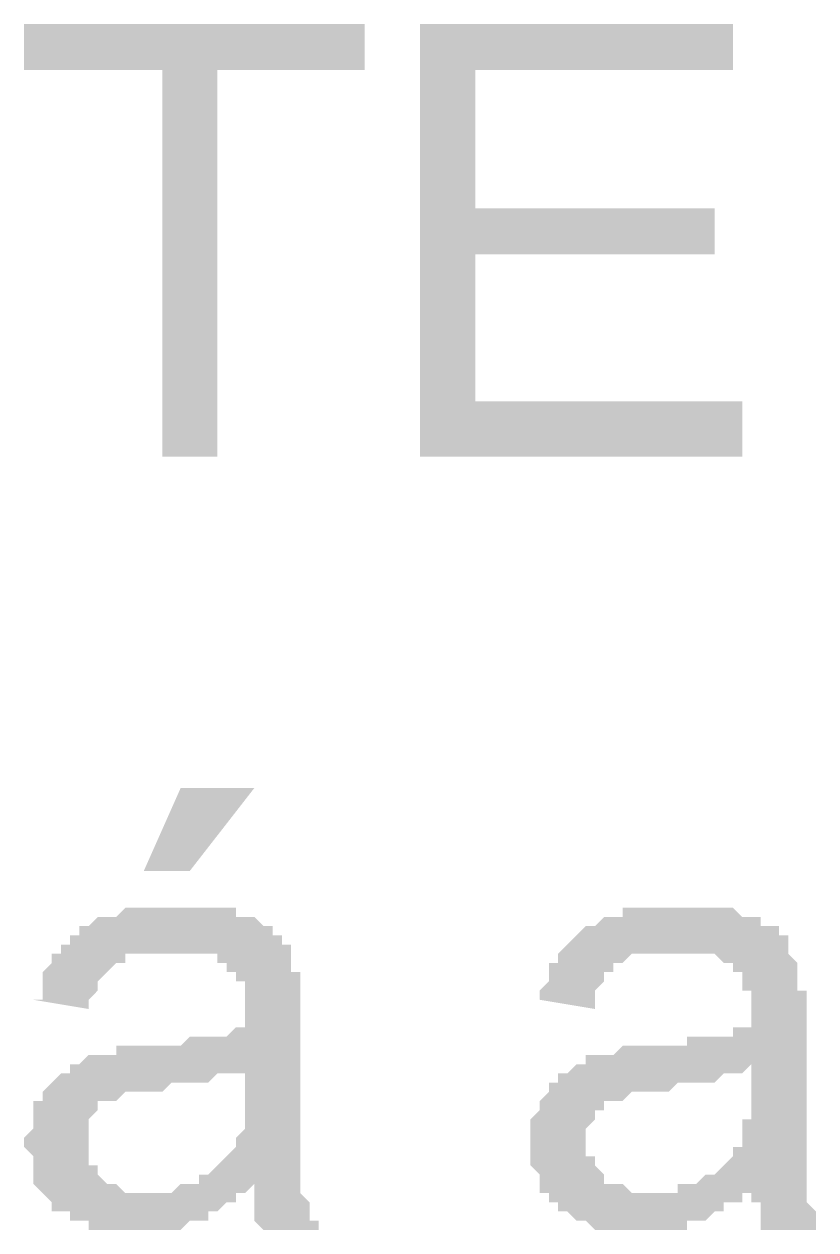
# Model space of a CAD drawing. Header units: millimetres. Extents: x 3949 to 6037, y -1956 to 1273.
# Drawn here: x 4833.45 to 4837.64, y -1666.15 to -1659.75 of the extents above; entities that cross this region are included whole.
import ezdxf

# ---------------------------------------------------------------- set-up
doc = ezdxf.new("R2010")
doc.units = ezdxf.units.MM
doc.layers.add('PADRÃO DE ENTRADA', color=7, linetype='Continuous', lineweight=0)

msp = doc.modelspace()

# ---------------------------------------------------------------- hatches: boundary and pattern name
at = {"layer": 'PADRÃO DE ENTRADA', "transparency": 33554559}
for points in [[(4834.1786, -1662.0489), (4834.1786, -1659.9985), (4833.4463, -1659.9985), (4833.4463, -1659.7544), (4835.2526, -1659.7544), (4835.2526, -1659.9985), (4834.4715, -1659.9985), (4834.4715, -1662.0489)], [(4835.5456, -1662.0489), (4835.5456, -1659.7544), (4837.2055, -1659.7544), (4837.2055, -1659.9985), (4835.8385, -1659.9985), (4835.8385, -1660.7308), (4837.1078, -1660.7308), (4837.1078, -1660.9749), (4835.8385, -1660.9749), (4835.8385, -1661.756), (4837.2543, -1661.756), (4837.2543, -1662.0489)]]:
    msp.add_hatch(color=7, dxfattribs=at).paths.add_polyline_path(points)
h = msp.add_hatch(color=7, dxfattribs=at)
h.paths.add_polyline_path([(4834.6668, -1665.9058), (4834.618, -1665.9546), (4834.5691, -1665.9546), (4834.5691, -1666.0034), (4834.5203, -1666.0034), (4834.5203, -1666.0034), (4834.4715, -1666.0522), (4834.4715, -1666.0522), (4834.4227, -1666.0522), (4834.4227, -1666.101), (4834.3739, -1666.101), (4834.325, -1666.101), (4834.325, -1666.101), (4834.325, -1666.101), (4834.2762, -1666.1499), (4834.2762, -1666.1499), (4834.2274, -1666.1499), (4834.1786, -1666.1499), (4834.1786, -1666.1499), (4834.1298, -1666.1499), (4834.0809, -1666.1499), (4834.0809, -1666.1499), (4834.0321, -1666.1499), (4833.9833, -1666.1499), (4833.9833, -1666.1499), (4833.9345, -1666.1499), (4833.8857, -1666.1499), (4833.8368, -1666.1499), (4833.8368, -1666.1499), (4833.788, -1666.1499), (4833.788, -1666.101), (4833.7392, -1666.101), (4833.7392, -1666.101), (4833.6904, -1666.101), (4833.6904, -1666.0522), (4833.6416, -1666.0522), (4833.6416, -1666.0522), (4833.5927, -1666.0522), (4833.5927, -1666.0034), (4833.5927, -1666.0034), (4833.5439, -1665.9546), (4833.5439, -1665.9546), (4833.4951, -1665.9058), (4833.4951, -1665.9058), (4833.4951, -1665.8569), (4833.4951, -1665.8081), (4833.4951, -1665.8081), (4833.4951, -1665.7593), (4833.4463, -1665.7105), (4833.4463, -1665.7105), (4833.4463, -1665.7105), (4833.4463, -1665.6617), (4833.4951, -1665.6128), (4833.4951, -1665.6128), (4833.4951, -1665.564), (4833.4951, -1665.5152), (4833.4951, -1665.5152), (4833.4951, -1665.4664), (4833.5439, -1665.4664), (4833.5439, -1665.4176), (4833.5439, -1665.4176), (4833.5927, -1665.3687), (4833.5927, -1665.3687), (4833.6416, -1665.3199), (4833.6416, -1665.3199), (4833.6904, -1665.3199), (4833.6904, -1665.2711), (4833.7392, -1665.2711), (4833.7392, -1665.2711), (4833.788, -1665.2223), (4833.788, -1665.2223), (4833.8368, -1665.2223), (4833.8857, -1665.2223), (4833.8857, -1665.2223), (4833.9345, -1665.2223), (4833.9345, -1665.1735), (4833.9833, -1665.1735), (4834.0321, -1665.1735), (4834.0321, -1665.1735), (4834.0809, -1665.1735), (4834.1298, -1665.1735), (4834.1786, -1665.1735), (4834.1786, -1665.1735), (4834.2274, -1665.1735), (4834.2762, -1665.1735), (4834.325, -1665.1246), (4834.3739, -1665.1246), (4834.3739, -1665.1246), (4834.4227, -1665.1246), (4834.4227, -1665.1246), (4834.4715, -1665.1246), (4834.5203, -1665.1246), (4834.5203, -1665.1246), (4834.5691, -1665.0758), (4834.5691, -1665.0758), (4834.618, -1665.0758), (4834.618, -1665.0758), (4834.618, -1665.027), (4834.618, -1665.027), (4834.618, -1664.9782), (4834.618, -1664.9782), (4834.618, -1664.9294), (4834.618, -1664.8805), (4834.618, -1664.8805), (4834.618, -1664.8317), (4834.5691, -1664.8317), (4834.5691, -1664.7829), (4834.5691, -1664.7829), (4834.5203, -1664.7829), (4834.5203, -1664.7341), (4834.5203, -1664.7341), (4834.4715, -1664.7341), (4834.4715, -1664.6853), (4834.4227, -1664.6853), (4834.3739, -1664.6853), (4834.3739, -1664.6853), (4834.325, -1664.6853), (4834.2762, -1664.6853), (4834.2762, -1664.6853), (4834.2274, -1664.6853), (4834.1786, -1664.6853), (4834.1298, -1664.6853), (4834.1298, -1664.6853), (4834.0809, -1664.6853), (4834.0321, -1664.6853), (4834.0321, -1664.6853), (4833.9833, -1664.6853), (4833.9833, -1664.7341), (4833.9345, -1664.7341), (4833.9345, -1664.7341), (4833.9345, -1664.7341), (4833.8857, -1664.7829), (4833.8857, -1664.7829), (4833.8368, -1664.8317), (4833.8368, -1664.8317), (4833.8368, -1664.8805), (4833.8368, -1664.8805), (4833.788, -1664.9294), (4833.788, -1664.9782), (4833.788, -1664.9782), (4833.4951, -1664.9294), (4833.5439, -1664.9294), (4833.5439, -1664.8805), (4833.5439, -1664.8317), (4833.5439, -1664.8317), (4833.5439, -1664.7829), (4833.5927, -1664.7341), (4833.5927, -1664.7341), (4833.5927, -1664.6853), (4833.6416, -1664.6853), (4833.6416, -1664.6364), (4833.6416, -1664.6364), (4833.6904, -1664.6364), (4833.6904, -1664.5876), (4833.7392, -1664.5876), (4833.7392, -1664.5388), (4833.788, -1664.5388), (4833.788, -1664.5388), (4833.8368, -1664.49), (4833.8857, -1664.49), (4833.8857, -1664.49), (4833.9345, -1664.49), (4833.9345, -1664.49), (4833.9833, -1664.4412), (4833.9833, -1664.4412), (4834.0321, -1664.4412), (4834.0809, -1664.4412), (4834.0809, -1664.4412), (4834.1298, -1664.4412), (4834.1786, -1664.4412), (4834.1786, -1664.4412), (4834.2274, -1664.4412), (4834.2762, -1664.4412), (4834.325, -1664.4412), (4834.325, -1664.4412), (4834.3739, -1664.4412), (4834.4227, -1664.4412), (4834.4227, -1664.4412), (4834.4715, -1664.4412), (4834.5203, -1664.4412), (4834.5203, -1664.4412), (4834.5691, -1664.4412), (4834.5691, -1664.49), (4834.618, -1664.49), (4834.6668, -1664.49), (4834.6668, -1664.49), (4834.7156, -1664.5388), (4834.7156, -1664.5388), (4834.7644, -1664.5388), (4834.7644, -1664.5876), (4834.8133, -1664.5876), (4834.8133, -1664.5876), (4834.8133, -1664.6364), (4834.8621, -1664.6364), (4834.8621, -1664.6853), (4834.8621, -1664.7341), (4834.8621, -1664.7341), (4834.8621, -1664.7829), (4834.9109, -1664.7829), (4834.9109, -1664.8317), (4834.9109, -1664.8317), (4834.9109, -1664.8805), (4834.9109, -1664.8805), (4834.9109, -1664.9294), (4834.9109, -1664.9782), (4834.9109, -1665.027), (4834.9109, -1665.0758), (4834.9109, -1665.0758), (4834.9109, -1665.4176), (4834.9109, -1665.4664), (4834.9109, -1665.5152), (4834.9109, -1665.564), (4834.9109, -1665.6128), (4834.9109, -1665.6617), (4834.9109, -1665.7105), (4834.9109, -1665.7105), (4834.9109, -1665.7593), (4834.9109, -1665.8081), (4834.9109, -1665.8081), (4834.9109, -1665.8569), (4834.9109, -1665.8569), (4834.9109, -1665.9058), (4834.9109, -1665.9058), (4834.9109, -1665.9058), (4834.9109, -1665.9058), (4834.9109, -1665.9546), (4834.9597, -1666.0034), (4834.9597, -1666.0034), (4834.9597, -1666.0522), (4834.9597, -1666.101), (4835.0085, -1666.101), (4835.0085, -1666.1499), (4834.7156, -1666.1499), (4834.6668, -1666.101), (4834.6668, -1666.0522), (4834.6668, -1666.0522), (4834.6668, -1666.0034), (4834.6668, -1666.0034), (4834.6668, -1665.9546), (4834.6668, -1665.9058)], flags=0)
h.paths.add_polyline_path([(4834.618, -1665.2711), (4834.618, -1665.3199), (4834.5691, -1665.3199), (4834.5691, -1665.3199), (4834.5203, -1665.3199), (4834.5203, -1665.3199), (4834.4715, -1665.3199), (4834.4227, -1665.3687), (4834.4227, -1665.3687), (4834.3739, -1665.3687), (4834.325, -1665.3687), (4834.325, -1665.3687), (4834.2762, -1665.3687), (4834.2274, -1665.3687), (4834.1786, -1665.4176), (4834.1786, -1665.4176), (4834.1298, -1665.4176), (4834.0809, -1665.4176), (4834.0321, -1665.4176), (4834.0321, -1665.4176), (4833.9833, -1665.4176), (4833.9345, -1665.4664), (4833.9345, -1665.4664), (4833.9345, -1665.4664), (4833.8857, -1665.4664), (4833.8368, -1665.4664), (4833.8368, -1665.5152), (4833.8368, -1665.5152), (4833.788, -1665.564), (4833.788, -1665.564), (4833.788, -1665.6128), (4833.788, -1665.6128), (4833.788, -1665.6617), (4833.788, -1665.6617), (4833.788, -1665.7105), (4833.788, -1665.7593), (4833.788, -1665.7593), (4833.788, -1665.8081), (4833.8368, -1665.8081), (4833.8368, -1665.8569), (4833.8368, -1665.8569), (4833.8857, -1665.9058), (4833.8857, -1665.9058), (4833.9345, -1665.9058), (4833.9345, -1665.9058), (4833.9833, -1665.9546), (4834.0321, -1665.9546), (4834.0321, -1665.9546), (4834.0809, -1665.9546), (4834.0809, -1665.9546), (4834.1298, -1665.9546), (4834.1786, -1665.9546), (4834.1786, -1665.9546), (4834.2274, -1665.9546), (4834.2762, -1665.9058), (4834.2762, -1665.9058), (4834.325, -1665.9058), (4834.3739, -1665.9058), (4834.3739, -1665.8569), (4834.3739, -1665.8569), (4834.4227, -1665.8569), (4834.4227, -1665.8569), (4834.4715, -1665.8081), (4834.4715, -1665.8081), (4834.5203, -1665.7593), (4834.5203, -1665.7593), (4834.5691, -1665.7105), (4834.5691, -1665.7105), (4834.5691, -1665.6617), (4834.5691, -1665.6617), (4834.618, -1665.6128), (4834.618, -1665.6128), (4834.618, -1665.564), (4834.618, -1665.564), (4834.618, -1665.5152), (4834.618, -1665.4664), (4834.618, -1665.4176), (4834.618, -1665.4176), (4834.618, -1665.4176)], flags=0)
h.paths.add_polyline_path([(4834.0809, -1664.2459), (4834.2762, -1663.8065), (4834.6668, -1663.8065), (4834.325, -1664.2459)], flags=0)
h = msp.add_hatch(color=7, dxfattribs=at)
h.paths.add_polyline_path([(4837.3031, -1665.9058), (4837.3031, -1665.9546), (4837.2543, -1665.9546), (4837.2543, -1666.0034), (4837.2055, -1666.0034), (4837.1566, -1666.0034), (4837.1566, -1666.0522), (4837.1078, -1666.0522), (4837.1078, -1666.0522), (4837.059, -1666.101), (4837.059, -1666.101), (4837.0102, -1666.101), (4837.0102, -1666.101), (4836.9614, -1666.101), (4836.9614, -1666.1499), (4836.9125, -1666.1499), (4836.9125, -1666.1499), (4836.8637, -1666.1499), (4836.8149, -1666.1499), (4836.8149, -1666.1499), (4836.7661, -1666.1499), (4836.7172, -1666.1499), (4836.7172, -1666.1499), (4836.6684, -1666.1499), (4836.6196, -1666.1499), (4836.5708, -1666.1499), (4836.5708, -1666.1499), (4836.522, -1666.1499), (4836.522, -1666.1499), (4836.4731, -1666.1499), (4836.4243, -1666.101), (4836.4243, -1666.101), (4836.3755, -1666.101), (4836.3755, -1666.101), (4836.3267, -1666.0522), (4836.3267, -1666.0522), (4836.2779, -1666.0522), (4836.2779, -1666.0522), (4836.2779, -1666.0034), (4836.229, -1666.0034), (4836.229, -1665.9546), (4836.1802, -1665.9546), (4836.1802, -1665.9058), (4836.1802, -1665.9058), (4836.1802, -1665.8569), (4836.1314, -1665.8081), (4836.1314, -1665.8081), (4836.1314, -1665.7593), (4836.1314, -1665.7105), (4836.1314, -1665.7105), (4836.1314, -1665.7105), (4836.1314, -1665.6617), (4836.1314, -1665.6128), (4836.1314, -1665.6128), (4836.1314, -1665.564), (4836.1802, -1665.5152), (4836.1802, -1665.5152), (4836.1802, -1665.4664), (4836.1802, -1665.4664), (4836.229, -1665.4176), (4836.229, -1665.4176), (4836.229, -1665.3687), (4836.2779, -1665.3687), (4836.2779, -1665.3199), (4836.3267, -1665.3199), (4836.3267, -1665.3199), (4836.3755, -1665.2711), (4836.3755, -1665.2711), (4836.4243, -1665.2711), (4836.4243, -1665.2223), (4836.4731, -1665.2223), (4836.522, -1665.2223), (4836.522, -1665.2223), (4836.5708, -1665.2223), (4836.5708, -1665.2223), (4836.6196, -1665.1735), (4836.6684, -1665.1735), (4836.6684, -1665.1735), (4836.7172, -1665.1735), (4836.7661, -1665.1735), (4836.7661, -1665.1735), (4836.8149, -1665.1735), (4836.8637, -1665.1735), (4836.9125, -1665.1735), (4836.9614, -1665.1735), (4836.9614, -1665.1246), (4837.0102, -1665.1246), (4837.059, -1665.1246), (4837.1078, -1665.1246), (4837.1078, -1665.1246), (4837.1566, -1665.1246), (4837.1566, -1665.1246), (4837.2055, -1665.1246), (4837.2055, -1665.0758), (4837.2543, -1665.0758), (4837.2543, -1665.0758), (4837.3031, -1665.0758), (4837.3031, -1665.027), (4837.3031, -1665.027), (4837.3031, -1664.9782), (4837.3031, -1664.9782), (4837.3031, -1664.9294), (4837.3031, -1664.8805), (4837.2543, -1664.8805), (4837.2543, -1664.8317), (4837.2543, -1664.8317), (4837.2543, -1664.7829), (4837.2055, -1664.7829), (4837.2055, -1664.7829), (4837.2055, -1664.7341), (4837.1566, -1664.7341), (4837.1566, -1664.7341), (4837.1078, -1664.6853), (4837.1078, -1664.6853), (4837.059, -1664.6853), (4837.0102, -1664.6853), (4837.0102, -1664.6853), (4836.9614, -1664.6853), (4836.9125, -1664.6853), (4836.9125, -1664.6853), (4836.8637, -1664.6853), (4836.8149, -1664.6853), (4836.7661, -1664.6853), (4836.7661, -1664.6853), (4836.7172, -1664.6853), (4836.6684, -1664.6853), (4836.6684, -1664.6853), (4836.6196, -1664.7341), (4836.6196, -1664.7341), (4836.6196, -1664.7341), (4836.5708, -1664.7341), (4836.5708, -1664.7829), (4836.522, -1664.7829), (4836.522, -1664.8317), (4836.522, -1664.8317), (4836.4731, -1664.8805), (4836.4731, -1664.8805), (4836.4731, -1664.9294), (4836.4731, -1664.9782), (4836.4731, -1664.9782), (4836.1802, -1664.9294), (4836.1802, -1664.9294), (4836.1802, -1664.8805), (4836.229, -1664.8317), (4836.229, -1664.8317), (4836.229, -1664.7829), (4836.229, -1664.7341), (4836.2779, -1664.7341), (4836.2779, -1664.6853), (4836.2779, -1664.6853), (4836.3267, -1664.6364), (4836.3267, -1664.6364), (4836.3267, -1664.6364), (4836.3755, -1664.5876), (4836.3755, -1664.5876), (4836.4243, -1664.5388), (4836.4243, -1664.5388), (4836.4731, -1664.5388), (4836.522, -1664.49), (4836.522, -1664.49), (4836.5708, -1664.49), (4836.5708, -1664.49), (4836.6196, -1664.49), (4836.6196, -1664.4412), (4836.6684, -1664.4412), (4836.7172, -1664.4412), (4836.7172, -1664.4412), (4836.7661, -1664.4412), (4836.8149, -1664.4412), (4836.8149, -1664.4412), (4836.8637, -1664.4412), (4836.9125, -1664.4412), (4836.9125, -1664.4412), (4836.9614, -1664.4412), (4837.0102, -1664.4412), (4837.059, -1664.4412), (4837.059, -1664.4412), (4837.1078, -1664.4412), (4837.1566, -1664.4412), (4837.1566, -1664.4412), (4837.2055, -1664.4412), (4837.2055, -1664.4412), (4837.2543, -1664.49), (4837.3031, -1664.49), (4837.3031, -1664.49), (4837.3519, -1664.49), (4837.3519, -1664.5388), (4837.4007, -1664.5388), (4837.4496, -1664.5388), (4837.4496, -1664.5876), (4837.4496, -1664.5876), (4837.4984, -1664.5876), (4837.4984, -1664.6364), (4837.4984, -1664.6364), (4837.4984, -1664.6853), (4837.5472, -1664.7341), (4837.5472, -1664.7341), (4837.5472, -1664.7829), (4837.5472, -1664.7829), (4837.5472, -1664.8317), (4837.5472, -1664.8317), (4837.5472, -1664.8805), (4837.596, -1664.8805), (4837.596, -1664.9294), (4837.596, -1664.9782), (4837.596, -1665.027), (4837.596, -1665.0758), (4837.596, -1665.0758), (4837.596, -1665.4176), (4837.596, -1665.4664), (4837.596, -1665.5152), (4837.596, -1665.564), (4837.596, -1665.6128), (4837.596, -1665.6617), (4837.596, -1665.7105), (4837.596, -1665.7105), (4837.596, -1665.7593), (4837.596, -1665.8081), (4837.596, -1665.8081), (4837.596, -1665.8569), (4837.596, -1665.8569), (4837.596, -1665.9058), (4837.596, -1665.9058), (4837.596, -1665.9058), (4837.596, -1665.9058), (4837.596, -1665.9546), (4837.596, -1666.0034), (4837.596, -1666.0034), (4837.6448, -1666.0522), (4837.6448, -1666.101), (4837.6448, -1666.101), (4837.6448, -1666.1499), (4837.3519, -1666.1499), (4837.3519, -1666.101), (4837.3519, -1666.0522), (4837.3519, -1666.0522), (4837.3519, -1666.0034), (4837.3031, -1666.0034), (4837.3031, -1665.9546), (4837.3031, -1665.9058)], flags=0)
h.paths.add_polyline_path([(4837.3031, -1665.2711), (4837.2543, -1665.3199), (4837.2543, -1665.3199), (4837.2055, -1665.3199), (4837.2055, -1665.3199), (4837.1566, -1665.3199), (4837.1566, -1665.3199), (4837.1078, -1665.3687), (4837.059, -1665.3687), (4837.059, -1665.3687), (4837.0102, -1665.3687), (4836.9614, -1665.3687), (4836.9614, -1665.3687), (4836.9125, -1665.3687), (4836.8637, -1665.4176), (4836.8149, -1665.4176), (4836.7661, -1665.4176), (4836.7661, -1665.4176), (4836.7172, -1665.4176), (4836.6684, -1665.4176), (4836.6684, -1665.4176), (4836.6196, -1665.4664), (4836.6196, -1665.4664), (4836.5708, -1665.4664), (4836.5708, -1665.4664), (4836.522, -1665.4664), (4836.522, -1665.5152), (4836.4731, -1665.5152), (4836.4731, -1665.564), (4836.4731, -1665.564), (4836.4243, -1665.6128), (4836.4243, -1665.6128), (4836.4243, -1665.6617), (4836.4243, -1665.6617), (4836.4243, -1665.7105), (4836.4243, -1665.7593), (4836.4731, -1665.7593), (4836.4731, -1665.8081), (4836.4731, -1665.8081), (4836.522, -1665.8569), (4836.522, -1665.8569), (4836.522, -1665.9058), (4836.5708, -1665.9058), (4836.5708, -1665.9058), (4836.6196, -1665.9058), (4836.6684, -1665.9546), (4836.6684, -1665.9546), (4836.7172, -1665.9546), (4836.7661, -1665.9546), (4836.7661, -1665.9546), (4836.8149, -1665.9546), (4836.8149, -1665.9546), (4836.8637, -1665.9546), (4836.9125, -1665.9546), (4836.9125, -1665.9058), (4836.9614, -1665.9058), (4837.0102, -1665.9058), (4837.0102, -1665.9058), (4837.059, -1665.8569), (4837.059, -1665.8569), (4837.1078, -1665.8569), (4837.1078, -1665.8569), (4837.1566, -1665.8081), (4837.1566, -1665.8081), (4837.2055, -1665.7593), (4837.2055, -1665.7593), (4837.2055, -1665.7105), (4837.2543, -1665.7105), (4837.2543, -1665.6617), (4837.2543, -1665.6617), (4837.2543, -1665.6128), (4837.2543, -1665.6128), (4837.2543, -1665.564), (4837.3031, -1665.564), (4837.3031, -1665.5152), (4837.3031, -1665.4664), (4837.3031, -1665.4176), (4837.3031, -1665.4176), (4837.3031, -1665.4176)], flags=0)

doc.saveas('drawing.dxf')
